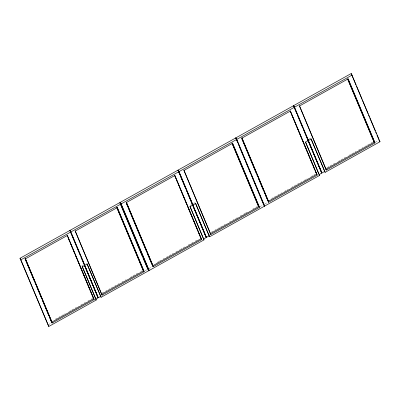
<?xml version="1.0" encoding="UTF-8"?>
<svg xmlns="http://www.w3.org/2000/svg" width="400" height="400" viewBox="0 0 400 400"><rect width="100%" height="100%" fill="white"/><g stroke="black" fill="none" stroke-linecap="round" stroke-linejoin="round"><path stroke-width="0.3" stroke-dasharray="2 1.5" d="M81.86 265.815L82.79 265.295M190.15 205.415L191.765 204.51M193.56 203.51L195.175 202.61M309.075 139.08L310.69 138.175M55.55 319.08L65.26 313.665M68.875 311.645L78.745 306.14M80.82 304.985L85.755 302.23M87.88 301.045L92.77 298.32M102.31 292.995L119.69 283.305M121.86 282.09L126.205 279.67M130.005 277.55L138.69 272.705M140.61 271.635L142.225 270.73M157.075 262.45L159.235 261.245M159.58 261.05L161.75 259.84M163.015 259.135L173.69 253.18M175.86 251.97L179.755 249.8M180.2 249.55L186.24 246.185M188.34 245.01L193.26 242.265M195.395 241.075L198.66 239.255M211.59 232.04L227.255 223.305M229.505 222.05L238.185 217.205M240.36 215.995L245.24 213.27M245.615 213.06L247.235 212.16M252.635 209.145L257.72 206.31M271.51 198.62L282.15 192.685M284.32 191.475L288.255 189.28M291.375 187.54L301.755 181.75M303.855 180.575L307.155 178.735M310.91 176.64L315.255 174.22M327.11 167.605L335.75 162.785M337.97 161.55L346.65 156.705M348.82 155.495L356.275 151.34M358.59 150.05L372.695 142.18M48.43 324.635L51.135 323.125M145.015 270.76L147.185 269.55M148.805 268.645L152.065 266.825M208.195 235.52L209.825 234.61M259.8 206.735L263.06 204.915M264.865 203.905L267.585 202.39M375.315 142.3L378.575 140.48"/><path stroke-width="0.6" d="M48.77 326.485L20 258.27L69.84 230.47L70.725 232.02L20.88 259.82L48.77 326.485L96.28 299.985L82.345 266.675L84.675 265.375L69.995 230.385L119.84 202.585L148.605 270.795L101.095 297.295L86.915 263.705M120.375 202.285L177.955 170.165L178.84 171.715L192.79 205.07L190.1 206.575L204.035 239.88L149.145 270.495L120.375 202.285L149.145 270.495M195.415 203.185L209.105 235.915L206.415 237.42L178.135 170.065L235.715 137.95L236.595 139.5L179.02 171.615L192.97 204.97L195.665 203.47L209.595 236.775L264.485 206.16L235.895 137.85L293.475 105.73L294.355 107.28L236.775 139.4L264.66 206.06L319.55 175.445L305.62 142.14L308.31 140.64L307.82 139.78L321.75 173.085L319.06 174.585L319.55 175.445M324.625 171.485L321.93 172.985L321.54 172.295L293.655 105.63L351.23 73.515L380 141.73L325.115 172.345L310.93 138.75M101.095 297.295L87.165 263.99L84.835 265.29L70.88 231.935L120.72 204.13M121.26 203.83L178.84 171.715M325.115 172.345L311.18 139.035L308.49 140.54L294.535 107.18L352.115 75.065M25.15 258.33L51.895 322.025L93.7 298.705L67.105 235.13M116.83 207.395L143.425 270.97L101.62 294.285L75.025 230.71M126.41 202.555L152.92 265.675L201.21 238.74L174.615 175.16M232.06 143.12L258.655 206.695L210.365 233.635L183.77 170.055M241.93 138.12L268.435 201.24L316.73 174.305L290.135 110.725M347.82 79.26L374.175 142.26L325.88 169.2L299.285 105.625M52.115 323.035L94.19 299.565L67.375 235.47L25.3 258.94L52.115 323.035L51.525 322.005M102.11 295.15L144.185 271.68L117.375 207.58L75.3 231.05L102.11 295.15L101.525 294.115M153.095 266.71L201.7 239.6L174.89 175.5L126.28 202.61L153.095 266.71L152.215 265.16M210.855 234.495L259.46 207.38L232.645 143.285L184.04 170.395L210.855 234.495L210.265 233.46M268.61 202.275L317.22 175.165L290.405 111.065L241.8 138.18L268.61 202.275L265.335 195.005M326.37 170.06L374.975 142.945L348.165 78.85L299.56 105.96L326.37 170.06L325.78 169.025M96.28 299.985L95.79 299.125L98.12 297.825L84.19 264.515L84.675 265.375M84.9 266.015L97.885 297.05L98.275 297.735L100.605 296.435M204.035 239.88L203.545 239.02L206.235 237.52L192.3 204.21L192.79 205.07M379.12 140.18L380 141.73M374.975 142.945L347.76 78.445M374.175 142.26L347.905 79.715M293.655 105.63L294.535 107.18M308.49 140.54L308 139.68L321.93 172.985M321.75 173.085L304.53 132.17M317.22 175.165L315.14 170.75M235.895 137.85L236.775 139.4M263.78 204.515L264.66 206.06M263.895 205.13L264.485 206.16M259.46 207.38L232.245 142.88M258.655 206.695L232.15 143.575M178.135 170.065L179.02 171.615M192.97 204.97L192.48 204.11L206.415 237.42M209.105 235.915L209.595 236.775M206.235 237.52L187.33 192.58M200.82 238.05L201.7 239.6M148.605 270.795L142.915 257.755M144.185 271.68L116.97 207.175M143.425 270.97L116.92 207.85M69.995 230.385L70.88 231.935M84.835 265.29L84.345 264.43L98.275 297.735M98.12 297.825L84.505 265.525M93.6 298.535L94.19 299.565M20 258.27L20.88 259.82M351.23 73.515L356.04 85.01M356.52 86.16L362.05 99.375M362.53 100.525L368.06 113.745M368.54 114.895L369.26 116.615M369.745 117.765L375.27 130.985M375.755 132.135L376.475 133.86M376.955 135.005L378.88 139.605M293.475 105.73L296.84 113.78M297.32 114.925L302.85 128.145M303.33 129.295L304.05 131.02M305.37 141.855L318.82 174.01M290.22 111.185L290.96 112.95M291.42 114.05L293.095 118.06M293.575 119.205L295.03 122.68M295.49 123.785L296.225 125.54M296.69 126.65L298.145 130.12M298.605 131.23L300.295 135.27M300.765 136.385L302.21 139.85M302.68 140.97L303.41 142.71M303.88 143.83L305.325 147.29M305.795 148.415L307.48 152.44M307.95 153.57L309.395 157.02M309.87 158.15L311.31 161.595M311.785 162.735L312.505 164.46M312.985 165.595L314.66 169.61M241.84 137.665L268.435 201.24M241.875 138.92L256.48 173.83M256.955 174.975L257.675 176.69M258.155 177.835L263.66 191M264.14 192.145L264.855 193.86M235.715 137.95L237.64 142.545M238.12 143.695L238.84 145.42M239.32 146.57L244.85 159.785M245.33 160.935L250.86 174.155M251.34 175.305L252.06 177.03M252.545 178.175L258.07 191.395M258.555 192.545L259.275 194.27M259.755 195.42L263.6 204.615M177.955 170.165L179.64 174.19M180.12 175.34L185.65 188.555M186.13 189.705L186.85 191.43M189.85 206.29L203.545 239.02M174.705 175.62L175.9 178.48M176.38 179.63L177.835 183.11M178.3 184.21L179.035 185.97M179.495 187.075L180.95 190.55M181.415 191.655L183.09 195.665M183.57 196.81L185.02 200.275M185.485 201.395L186.935 204.855M187.405 205.975L188.13 207.715M188.6 208.84L190.285 212.87M190.755 213.995L192.2 217.445M192.675 218.575L194.115 222.025M194.59 223.16L196.27 227.175M196.745 228.31L197.47 230.035M197.945 231.175L199.385 234.615M199.86 235.76L200.58 237.475M126.325 202.1L152.92 265.675M126.12 202.78L128.035 207.36M128.51 208.505L145.27 248.565M145.75 249.71L146.465 251.425M146.945 252.57L151.975 264.59M119.84 202.585L135.225 239.365M135.705 240.515L142.435 256.605M69.84 230.47L80.42 255.755M80.9 256.905L84.025 264.38M82.1 266.39L95.79 299.125M67.195 235.585L67.69 236.78M68.17 237.925L69.845 241.93M70.305 243.035L71.045 244.795M71.505 245.895L72.96 249.37M73.42 250.48L74.875 253.95M75.58 255.635L77.03 259.1M77.495 260.215L78.945 263.68M79.41 264.8L80.14 266.54M80.61 267.66L82.285 271.67M82.765 272.815L84.21 276.27M84.685 277.4L86.125 280.85M86.6 281.98L88.28 286M88.755 287.135L89.48 288.86M89.955 290L91.395 293.44M91.87 294.58L93.31 298.02M25.3 258.445L51.895 322.025M24.9 258.535L33.28 278.565M33.755 279.71L34.475 281.425M34.955 282.57L35.67 284.285M36.15 285.43L41.655 298.595M42.135 299.74L48.84 315.765M49.315 316.91L51.235 321.485"/></g></svg>
